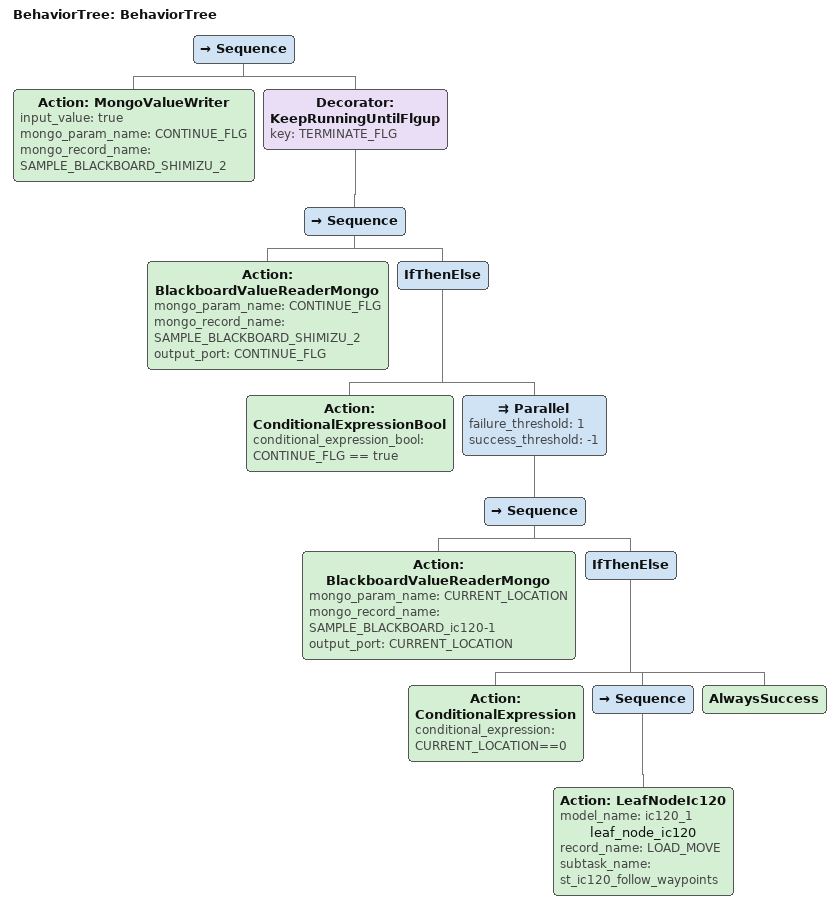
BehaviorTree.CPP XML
<?xml version="1.0"?>
<root main_tree_to_execute="BehaviorTree">
    <BehaviorTree ID="BehaviorTree">
        <Sequence>
            <Action ID="MongoValueWriter" input_value="true" mongo_param_name="CONTINUE_FLG" mongo_record_name="SAMPLE_BLACKBOARD_SHIMIZU_2"/>
            <Decorator ID="KeepRunningUntilFlgup" key="TERMINATE_FLG">
                <Sequence>
                    <Action ID="BlackboardValueReaderMongo" mongo_param_name="CONTINUE_FLG" mongo_record_name="SAMPLE_BLACKBOARD_SHIMIZU_2" output_port="CONTINUE_FLG"/>
                    <IfThenElse>
                        <Action ID="ConditionalExpressionBool" conditional_expression_bool="CONTINUE_FLG == true"/>
                        <Parallel failure_threshold="1" success_threshold="-1">
                            <Sequence>
                                <Action ID="BlackboardValueReaderMongo" mongo_param_name="CURRENT_LOCATION" mongo_record_name="SAMPLE_BLACKBOARD_ic120-1" output_port="CURRENT_LOCATION"/>
                                <IfThenElse>
                                    <Action ID="ConditionalExpression" conditional_expression="CURRENT_LOCATION==0"/>
                                    <Sequence>
                                        <Action ID="LeafNodeIc120" model_name="ic120_1" name="leaf_node_ic120" record_name="LOAD_MOVE" subtask_name="st_ic120_follow_waypoints"/>
                                    </Sequence>
                                    <AlwaysSuccess/>
                                </IfThenElse>
                            </Sequence>
                        </Parallel>
                    </IfThenElse>
                </Sequence>
            </Decorator>
        </Sequence>
    </BehaviorTree>
</root>
